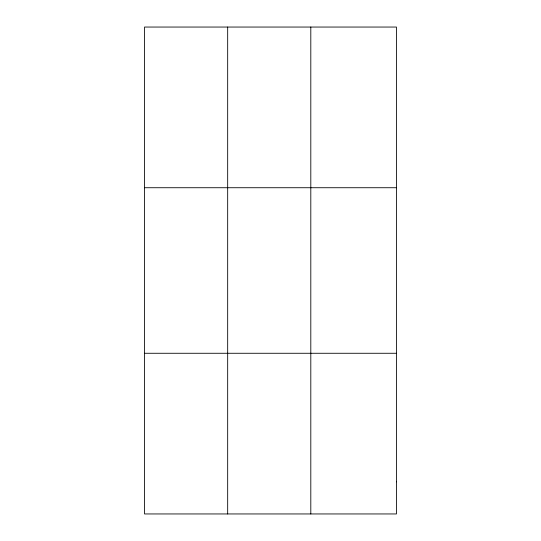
<?xml version="1.0" encoding="UTF-8"?>
<svg xmlns="http://www.w3.org/2000/svg" width="541" height="541" viewBox="0 0 541 541"><rect width="100%" height="100%" fill="white"/><g stroke="black" fill="none" stroke-linecap="round" stroke-linejoin="round"><path stroke-width="0.81" d="M227.673 27.05L227.673 513.95M310.805 27.05L310.805 513.95M144.535 187.727L396.465 187.727M144.535 353.273L396.465 353.273M396.465 481.815L396.465 513.95L144.535 513.95L144.535 27.05L396.465 27.05L396.465 481.815"/></g></svg>
